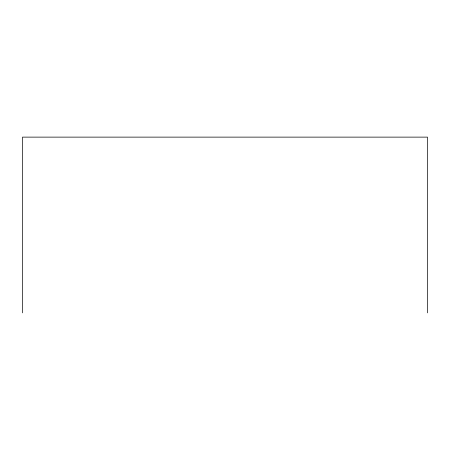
<?xml version="1.0" encoding="UTF-8"?>
<svg xmlns="http://www.w3.org/2000/svg" width="450" height="450" viewBox="0 0 450 450"><rect width="100%" height="100%" fill="white"/><g stroke="black" fill="none" stroke-linecap="round" stroke-linejoin="round"><path stroke-width="0.67" d="M427.5 312.874L427.5 137.126L22.5 137.126L22.5 312.874"/></g></svg>
